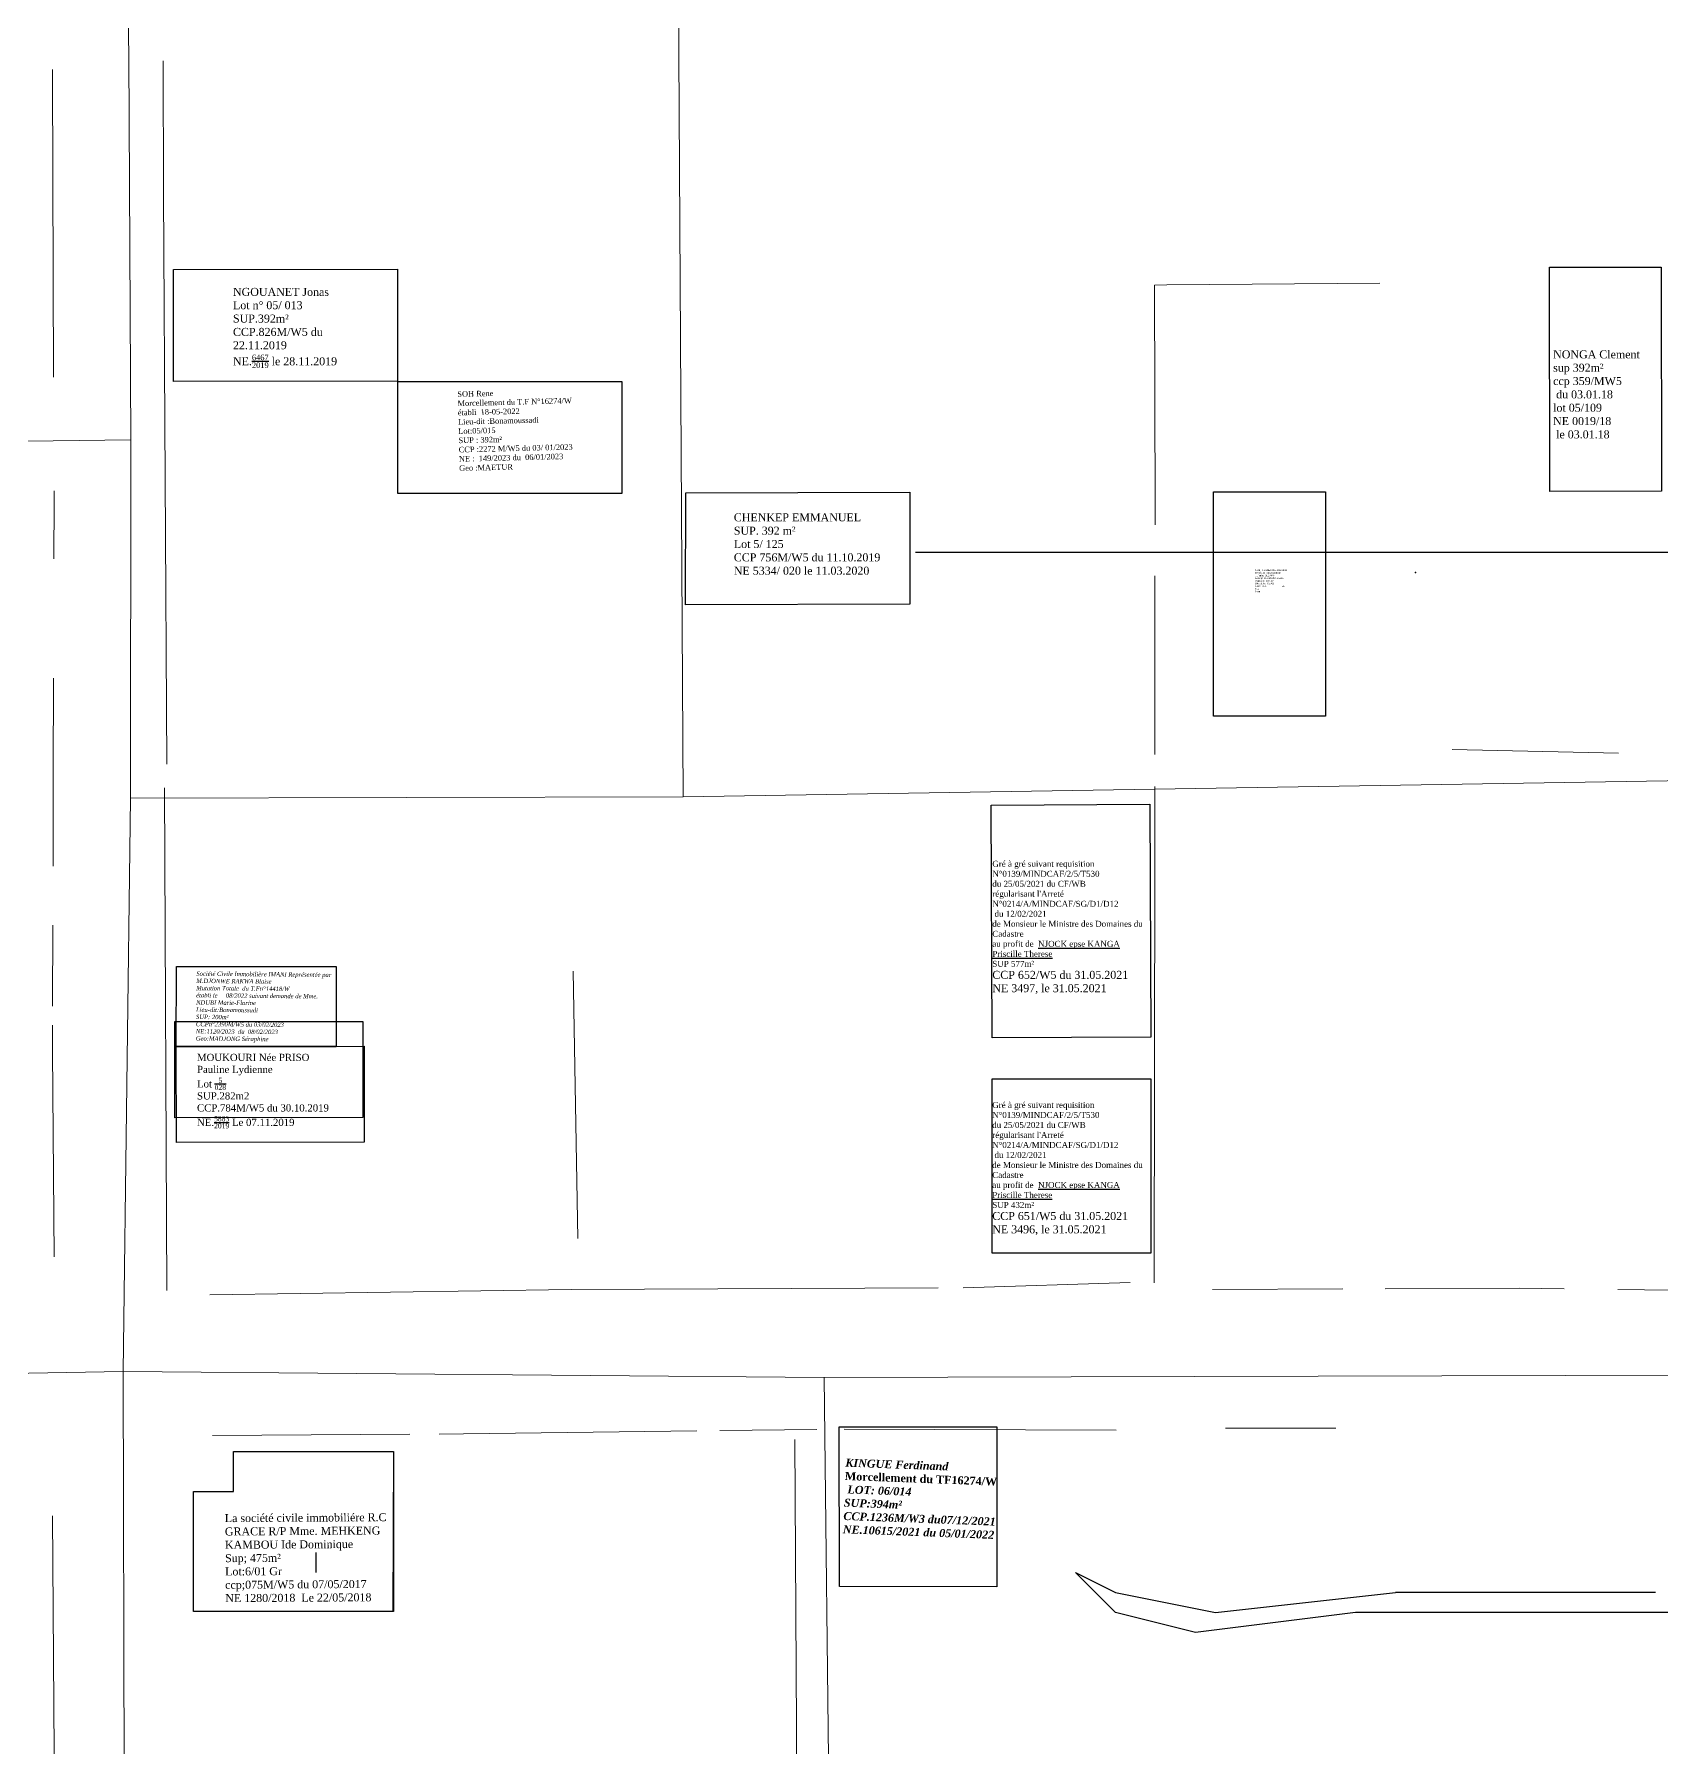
# Model space of a CAD drawing. Header units: millimetres. Extents: x 579832 to 917290, y 449831 to 1452191.
# Drawn here: x 582858.4 to 583061.9, y 452045.6 to 452259.7 of the extents above; entities that cross this region are included whole.
import ezdxf

# ---------------------------------------------------------------- set-up
doc = ezdxf.new("R2010")
doc.units = ezdxf.units.MM
doc.header["$LTSCALE"] = 10
for name, color, linetype, lineweight in [('drains_fossés', 120, 'Continuous', 20), ('MAJ APRES LE 13.01.2023', 222, 'Continuous', 30), ('Roads_others', 24, 'Continuous', 9)]:
    doc.layers.add(name, color=color, linetype=linetype, lineweight=lineweight)
for name, color, linetype in [('end maj 26 02 2021', 7, 'Continuous'), ('MAJ AVRIL 2021', 7, 'Continuous'), ('MAJ JAN 2022', 1, 'Continuous')]:
    doc.layers.add(name, color=color, linetype=linetype)
doc.styles.add('Times 1.0', font='times.ttf', dxfattribs={"width": 0.99, "height": 1})

msp = doc.modelspace()

# ---------------------------------------------------------------- linework, layer by layer
at = {"flags": 128}
msp.add_lwpolyline([(583005.85, 452202.54), (583019.85, 452202.54), (583019.85, 452174.53), (583005.85, 452174.53)], close=True, dxfattribs=at)
msp.add_lwpolyline([(583005.85, 452202.54), (583019.85, 452202.54), (583019.85, 452174.53), (583005.85, 452174.53)], close=True, dxfattribs=at)
msp.add_lwpolyline([(583005.85, 452202.54), (583019.85, 452202.54), (583019.85, 452174.53), (583005.85, 452174.53)], close=True, dxfattribs=at)
msp.add_lwpolyline([(583005.85, 452202.54), (583019.85, 452202.54), (583019.85, 452174.53), (583005.85, 452174.53)], close=True, dxfattribs=at)
at = {"layer": 'drains_fossés'}
for p, q in [((582998.54, 452192.06), (582998.51, 452169.74)), ((583056.49, 452169.91), (583035.71, 452170.37)), ((582874.7, 452165.57), (582875, 452102.74)), ((582874.7, 452165.57), (582875, 452102.74)), ((582860.73, 452148.41), (582860.7, 452138.29)), ((582925.79, 452142.63), (582926.37, 452109.25)), ((582925.79, 452142.63), (582926.37, 452109.25)), ((582995.44, 452103.74), (582974.56, 452103.05)), ((582995.44, 452103.74), (582974.56, 452103.05)), ((583022.04, 452102.93), (583005.71, 452102.85)), ((583022.04, 452102.93), (583005.71, 452102.85)), ((583091.12, 452102.36), (583056.39, 452102.87)), ((583091.12, 452102.36), (583056.39, 452102.87)), ((582944.13, 452085.22), (582956.25, 452085.37)), ((582944.13, 452085.22), (582956.25, 452085.37)), ((582993.69, 452085.29), (582959.68, 452085.39)), ((582993.69, 452085.29), (582959.68, 452085.39)), ((583021.16, 452085.51), (583007.34, 452085.54)), ((583021.16, 452085.51), (583007.34, 452085.54)), ((582880.68, 452084.6), (582905.37, 452084.77)), ((582880.68, 452084.6), (582905.37, 452084.77)), ((582953.51, 452084.1), (582953.79, 452036.05)), ((582953.51, 452084.1), (582953.79, 452036.05))]:
    msp.add_line(p, q, dxfattribs=at)
for points in [[(582874.55, 452256.41), (582874.59, 452239.85), (582874.99, 452168.52)], [(582860.7, 452255.33), (582860.7, 452254.6), (582860.83, 452216.9)], [(583026.64, 452228.63), (583000, 452228.41), (582998.48, 452228.39), (582998.55, 452200.49), (582998.55, 452198.45)], [(582860.88, 452202.7), (582860.9, 452201.38), (582860.86, 452194.18)], [(582860.83, 452179.27), (582860.79, 452167.38), (582860.76, 452155.75)], [(582998.51, 452165.74), (582998.5, 452156.93), (582998.45, 452103.71)], [(582998.51, 452165.74), (582998.5, 452156.93), (582998.45, 452103.71)], [(582860.69, 452135.88), (582860.68, 452132.63), (582860.89, 452106.94)], [(582860.69, 452135.88), (582860.68, 452132.63), (582860.89, 452106.94)], [(582880.35, 452102.2), (582925.54, 452102.87), (582971.42, 452103.06)], [(582880.35, 452102.2), (582925.54, 452102.87), (582971.42, 452103.06)], [(583049.69, 452102.96), (583044.11, 452103.04), (583027.3, 452102.96)], [(583049.69, 452102.96), (583044.11, 452103.04), (583027.3, 452102.96)], [(582909.02, 452084.79), (582912.09, 452084.81), (582941.24, 452085.18)], [(582909.02, 452084.79), (582912.09, 452084.81), (582941.24, 452085.18)], [(582860.9, 452043.48), (582860.91, 452045.05), (582860.7, 452074.56)], [(582860.9, 452043.48), (582860.91, 452045.05), (582860.7, 452074.56)]]:
    msp.add_lwpolyline(points, dxfattribs=at)
at = {"layer": 'end maj 26 02 2021', "flags": 128}
for points in [[(583123.61, 452249.99), (583123.61, 452242.49), (583123.61, 452229.99), (583126.11, 452207.49), (583126.11, 452194.99), (583113.61, 452194.99), (583106.11, 452194.99), (583088.61, 452194.99), (583068.61, 452194.99), (583046.11, 452194.99), (583031.11, 452194.99)], [(583123.61, 452249.99), (583123.61, 452242.49), (583123.61, 452229.99), (583126.11, 452207.49), (583126.11, 452194.99), (583113.61, 452194.99), (583106.11, 452194.99), (583088.61, 452194.99), (583068.61, 452194.99), (583046.11, 452194.99), (583031.11, 452194.99)], [(583031.11, 452194.99), (583006.11, 452194.99), (582986.11, 452194.99), (582968.61, 452194.99)], [(583031.11, 452194.99), (583006.11, 452194.99), (582986.11, 452194.99), (582968.61, 452194.99)], [(582893.61, 452069.99), (582893.61, 452067.49)], [(582893.61, 452069.99), (582893.61, 452067.49)], [(582893.61, 452069.99), (582893.61, 452067.49)], [(582893.61, 452069.99), (582893.61, 452067.49)], [(582988.61, 452067.49), (582993.61, 452064.99), (583006.11, 452062.49), (583028.61, 452064.99)], [(583003.61, 452059.99), (582993.61, 452062.49), (582988.61, 452067.49)], [(582988.61, 452067.49), (582993.61, 452064.99), (583006.11, 452062.49), (583028.61, 452064.99)], [(583003.61, 452059.99), (582993.61, 452062.49), (582988.61, 452067.49)], [(582988.61, 452067.49), (582993.61, 452064.99), (583006.11, 452062.49), (583028.61, 452064.99)], [(583003.61, 452059.99), (582993.61, 452062.49), (582988.61, 452067.49)], [(582988.61, 452067.49), (582993.61, 452064.99), (583006.11, 452062.49), (583028.61, 452064.99)], [(583003.61, 452059.99), (582993.61, 452062.49), (582988.61, 452067.49)], [(583031.11, 452064.99), (583028.61, 452064.99)], [(583031.11, 452064.99), (583028.61, 452064.99)], [(583031.11, 452064.99), (583028.61, 452064.99)], [(583031.11, 452064.99), (583028.61, 452064.99)], [(583061.11, 452064.99), (583031.11, 452064.99)], [(583061.11, 452064.99), (583031.11, 452064.99)], [(583061.11, 452064.99), (583031.11, 452064.99)], [(583061.11, 452064.99), (583031.11, 452064.99)], [(583023.61, 452062.49), (583003.61, 452059.99)], [(583023.61, 452062.49), (583003.61, 452059.99)], [(583023.61, 452062.49), (583003.61, 452059.99)], [(583023.61, 452062.49), (583003.61, 452059.99)], [(583028.61, 452062.49), (583023.61, 452062.49)], [(583028.61, 452062.49), (583023.61, 452062.49)], [(583028.61, 452062.49), (583023.61, 452062.49)], [(583028.61, 452062.49), (583023.61, 452062.49)], [(583068.61, 452062.49), (583056.11, 452062.49), (583028.61, 452062.49)], [(583068.61, 452062.49), (583056.11, 452062.49), (583028.61, 452062.49)], [(583068.61, 452062.49), (583056.11, 452062.49), (583028.61, 452062.49)], [(583068.61, 452062.49), (583056.11, 452062.49), (583028.61, 452062.49)]]:
    msp.add_lwpolyline(points, dxfattribs=at)
at = {"layer": 'end maj 26 02 2021', "color": 150, "flags": 128}
msp.add_lwpolyline([(583047.85, 452230.62), (583061.84, 452230.65), (583061.88, 452202.65), (583047.89, 452202.62)], close=True, dxfattribs=at)
msp.add_lwpolyline([(583047.85, 452230.62), (583061.84, 452230.65), (583061.88, 452202.65), (583047.89, 452202.62)], close=True, dxfattribs=at)
at = {"layer": 'end maj 26 02 2021', "color": 150, "lineweight": -3, "flags": 128}
for points in [[(582875.81, 452230.33), (582903.81, 452230.38), (582903.83, 452216.38), (582875.83, 452216.33)], [(582875.81, 452230.33), (582903.81, 452230.38), (582903.83, 452216.38), (582875.83, 452216.33)], [(582939.87, 452202.45), (582967.87, 452202.5), (582967.89, 452188.5), (582939.85, 452188.45)], [(582939.87, 452202.45), (582967.87, 452202.5), (582967.89, 452188.5), (582939.85, 452188.45)], [(582875.98, 452136.36), (582895.98, 452136.36), (582899.48, 452136.37), (582899.5, 452124.37), (582876, 452124.33)], [(582875.98, 452136.36), (582895.98, 452136.36), (582899.48, 452136.37), (582899.5, 452124.37), (582876, 452124.33)], [(582876.16, 452133.25), (582896.16, 452133.25), (582899.66, 452133.26), (582899.68, 452121.26), (582876.18, 452121.22)], [(582876.16, 452133.25), (582896.16, 452133.25), (582899.66, 452133.26), (582899.68, 452121.26), (582876.18, 452121.22)]]:
    msp.add_lwpolyline(points, close=True, dxfattribs=at)
at = {"layer": 'end maj 26 02 2021', "color": 250, "lineweight": -3, "flags": 128}
msp.add_lwpolyline([(582875.98, 452136.36), (582895.98, 452136.36), (582899.48, 452136.37), (582899.5, 452124.37), (582876, 452124.33)], close=True, dxfattribs=at)
msp.add_lwpolyline([(582875.98, 452136.36), (582895.98, 452136.36), (582899.48, 452136.37), (582899.5, 452124.37), (582876, 452124.33)], close=True, dxfattribs=at)
at = {"layer": 'end maj 26 02 2021', "color": 150, "linetype": 'ByBlock', "lineweight": -3, "ltscale": 0.0014, "flags": 128}
msp.add_lwpolyline([(582883.31, 452082.62), (582903.31, 452082.62), (582903.31, 452062.62), (582903.31, 452062.62), (582878.31, 452062.62), (582878.31, 452077.62), (582883.31, 452077.62)], close=True, dxfattribs=at)
msp.add_lwpolyline([(582883.31, 452082.62), (582903.31, 452082.62), (582903.31, 452062.62), (582903.31, 452062.62), (582878.31, 452062.62), (582878.31, 452077.62), (582883.31, 452077.62)], close=True, dxfattribs=at)
msp.add_lwpolyline([(582883.31, 452082.62), (582903.31, 452082.62), (582903.31, 452062.62), (582903.31, 452062.62), (582878.31, 452062.62), (582878.31, 452077.62), (582883.31, 452077.62)], close=True, dxfattribs=at)
msp.add_lwpolyline([(582883.31, 452082.62), (582903.31, 452082.62), (582903.31, 452062.62), (582903.31, 452062.62), (582878.31, 452062.62), (582878.31, 452077.62), (582883.31, 452077.62)], close=True, dxfattribs=at)
at = {"layer": 'end maj 26 02 2021', "color": 150, "flags": 128}
msp.add_lwpolyline([(582883.31, 452082.62), (582903.31, 452082.55), (582903.24, 452062.55)], dxfattribs=at)
msp.add_lwpolyline([(582883.31, 452082.62), (582903.31, 452082.55), (582903.24, 452062.55)], dxfattribs=at)
msp.add_lwpolyline([(582883.31, 452082.62), (582903.31, 452082.55), (582903.24, 452062.55)], dxfattribs=at)
msp.add_lwpolyline([(582883.31, 452082.62), (582903.31, 452082.55), (582903.24, 452062.55)], dxfattribs=at)
at = {"layer": 'end maj 26 02 2021'}
msp.add_point((583031.11, 452192.49), dxfattribs=at)
msp.add_point((583031.11, 452192.49), dxfattribs=at)
at = {"layer": 'MAJ APRES LE 13.01.2023', "flags": 128}
msp.add_lwpolyline([(582903.88, 452216.33), (582931.88, 452216.33)], dxfattribs=at)
for points in [[(582903.88, 452216.33), (582931.88, 452216.33), (582931.88, 452202.33), (582903.88, 452202.33)], [(582876.18, 452143.25), (582896.18, 452143.22), (582896.16, 452133.21), (582876.16, 452133.25)]]:
    msp.add_lwpolyline(points, close=True, dxfattribs=at)
at = {"layer": 'MAJ AVRIL 2021', "lineweight": -3, "ltscale": 0.0014, "flags": 128}
msp.add_lwpolyline([(582978.07, 452163.41), (582997.88, 452163.53), (582998, 452134.41), (582978.2, 452134.32)], close=True, dxfattribs=at)
msp.add_lwpolyline([(582978.07, 452163.41), (582997.88, 452163.53), (582998, 452134.41), (582978.2, 452134.32)], close=True, dxfattribs=at)
at = {"layer": 'MAJ AVRIL 2021', "flags": 128}
msp.add_lwpolyline([(582978.19, 452129.2), (582998, 452129.2), (582998, 452107.41), (582978.19, 452107.41)], close=True, dxfattribs=at)
msp.add_lwpolyline([(582978.19, 452129.2), (582998, 452129.2), (582998, 452107.41), (582978.19, 452107.41)], close=True, dxfattribs=at)
msp.add_lwpolyline([(582978.19, 452129.2), (582998, 452129.2), (582998, 452107.41), (582978.19, 452107.41)], close=True, dxfattribs=at)
msp.add_lwpolyline([(582978.19, 452129.2), (582998, 452129.2), (582998, 452107.41), (582978.19, 452107.41)], close=True, dxfattribs=at)
at = {"layer": 'MAJ JAN 2022', "flags": 128}
msp.add_lwpolyline([(582959.07, 452085.69), (582978.77, 452085.69), (582978.78, 452065.7), (582959.08, 452065.72)], close=True, dxfattribs=at)
msp.add_lwpolyline([(582959.07, 452085.69), (582978.77, 452085.69), (582978.78, 452065.7), (582959.08, 452065.72)], close=True, dxfattribs=at)
msp.add_lwpolyline([(582959.07, 452085.69), (582978.77, 452085.69), (582978.78, 452065.7), (582959.08, 452065.72)], close=True, dxfattribs=at)
msp.add_lwpolyline([(582959.07, 452085.69), (582978.77, 452085.69), (582978.78, 452065.7), (582959.08, 452065.72)], close=True, dxfattribs=at)
at = {"layer": 'Roads_others'}
for points in [[(582863.45, 453170.45), (582866.24, 453047.67), (582867.25, 452964.19), (582867.44, 452871.9), (582867.59, 452833.4), (582868.29, 452786.19), (582867.1, 452646.35), (582868.32, 452552.21), (582868.55, 452409.22), (582868.95, 452373.74), (582869.23, 452321.33), (582870.25, 452256.96), (582870.48, 452209.06), (582870.44, 452164.26), (582869.52, 452092.59), (582869.65, 452042.2), (582870.12, 451995.93), (582869.01, 451909.42), (582867.69, 451880.53), (582867.96, 451836.92), (582869, 451788.9), (582869.92, 451757.75)], [(582863.45, 453170.45), (582866.24, 453047.67), (582867.25, 452964.19), (582867.44, 452871.9), (582867.59, 452833.4), (582868.29, 452786.19), (582867.1, 452646.35), (582868.32, 452552.21), (582868.55, 452409.22), (582868.95, 452373.74), (582869.23, 452321.33), (582870.25, 452256.96), (582870.48, 452209.06), (582870.44, 452164.26), (582869.52, 452092.59), (582869.65, 452042.2), (582870.12, 451995.93), (582869.01, 451909.42), (582867.69, 451880.53), (582867.96, 451836.92), (582869, 451788.9), (582869.92, 451757.75)], [(582937.64, 452372.5), (582938.62, 452321.77), (582938.99, 452257.32), (582939.53, 452164.42)], [(582870.48, 452209.06), (582744.29, 452207.43), (582685.22, 452208.17), (582560.3, 452209.69)], [(583095.89, 452166.98), (582939.53, 452164.42), (582870.44, 452164.26)], [(583168.13, 452092.06), (583096.18, 452092.25), (582957.17, 452091.84), (582869.52, 452092.59), (582744.53, 452090.42), (582653.39, 452090.16), (582561.19, 452089.11), (582489.43, 452088.24), (582410.54, 452087.22), (582288.24, 452088.64), (582256.58, 452088.43), (582224.07, 452088.44), (582160.77, 452088.45), (582098.21, 452088.46), (582013.74, 452087.42), (581953.31, 452087.43)], [(583168.13, 452092.06), (583096.18, 452092.25), (582957.17, 452091.84), (582869.52, 452092.59), (582744.53, 452090.42), (582653.39, 452090.16), (582561.19, 452089.11), (582489.43, 452088.24), (582410.54, 452087.22), (582288.24, 452088.64), (582256.58, 452088.43), (582224.07, 452088.44), (582160.77, 452088.45), (582098.21, 452088.46), (582013.74, 452087.42), (581953.31, 452087.43)], [(582957.17, 452091.84), (582957.82, 452036.95), (582957.86, 451962.43), (582956.63, 451909.54), (582869.01, 451909.42)], [(582957.17, 452091.84), (582957.82, 452036.95), (582957.86, 451962.43), (582956.63, 451909.54), (582869.01, 451909.42)]]:
    msp.add_lwpolyline(points, dxfattribs=at)

# ---------------------------------------------------------------- texts
at = {"color": 7, "insert": (583011.07, 452192.88), "char_height": 0.2, "width": 19.4299, "attachment_point": 1}
msp.add_mtext('\\A1;{\\fTimes New Roman|b0|i0|c0|p18;Nom    FOMEKONG THOMAS\\PProcédure : Morcellement\\PT.F mère :16274/W\\PLieu-dit :BONAMOUSSADI\\PSuperficie 392  m²\\PBloc et lot : 05/083 \\PCCP : 1531 M/W du 14 03 22\\PN.E :4909  du 17 03 22\\PNom du Géo : MAETUR}', dxfattribs=at)
msp.add_mtext('\\A1;{\\fTimes New Roman|b0|i0|c0|p18;Nom    FOMEKONG THOMAS\\PProcédure : Morcellement\\PT.F mère :16274/W\\PLieu-dit :BONAMOUSSADI\\PSuperficie 392  m²\\PBloc et lot : 05/083 \\PCCP : 1531 M/W du 14 03 22\\PN.E :4909  du 17 03 22\\PNom du Géo : MAETUR}', dxfattribs=at)
at = {"layer": 'end maj 26 02 2021', "color": 150, "linetype": 'ByBlock', "lineweight": -3, "ltscale": 0.0014, "attachment_point": 1, "style": 'Times 1.0'}
for s, insert, char_height, width in [('\\A1;{\\C7;NGOUANET Jonas\\PLot n° 05/ 013\\PSUP.392m²\\PCCP.826M/W5 du 22.11.2019\\PNE.\\H0.7x;\\S6467/2019;\\H1.429x; le 28.11.2019}', (582883.26, 452228.05), 1, 17.0281), ('\\A1;{\\C7;NGOUANET Jonas\\PLot n° 05/ 013\\PSUP.392m²\\PCCP.826M/W5 du 22.11.2019\\PNE.\\H0.7x;\\S6467/2019;\\H1.429x; le 28.11.2019}', (582883.26, 452228.05), 1, 17.0281), ('NONGA Clement\\Psup 392m²\\Pccp 359/MW5\\P du 03.01.18\\Plot 05/109\\PNE 0019/18\\P le 03.01.18', (583048.32, 452220.24), 1, 32.8513), ('NONGA Clement\\Psup 392m²\\Pccp 359/MW5\\P du 03.01.18\\Plot 05/109\\PNE 0019/18\\P le 03.01.18', (583048.32, 452220.24), 1, 32.8513), ('\\A1;{\\C7;MOUKOURI Née PRISO Pauline Lydienne^JLot \\H0.7x;\\S5/028;\\H1.429x;\\PSUP.282m2\\PCCP.784M/W5 du 30.10.2019\\PNE.\\H0.7x;\\S5883/2019;\\H1.429x; Le 07.11.2019}', (582878.76, 452132.32), 0.9, 16.9671), ('\\A1;{\\C7;MOUKOURI Née PRISO Pauline Lydienne^JLot \\H0.7x;\\S5/028;\\H1.429x;\\PSUP.282m2\\PCCP.784M/W5 du 30.10.2019\\PNE.\\H0.7x;\\S5883/2019;\\H1.429x; Le 07.11.2019}', (582878.76, 452132.32), 0.9, 16.9671)]:
    msp.add_mtext(s, dxfattribs=dict(at, insert=insert, char_height=char_height, width=width))
at = {"layer": 'end maj 26 02 2021', "color": 150, "lineweight": -3, "insert": (582945.88, 452199.87), "char_height": 1, "width": 64.6021, "attachment_point": 1}
msp.add_mtext('{\\fTimes New Roman|b0|i0|c0|p18;\\W0.99;\\C256;CHENKEP EMMANUEL\\PSUP. 392 m²\\PLot 5/ 125 \\PCCP 756M/W5 du 11.10.2019\\PNE 5334/ 020 le 11.03.2020}', dxfattribs=at)
msp.add_mtext('{\\fTimes New Roman|b0|i0|c0|p18;\\W0.99;\\C256;CHENKEP EMMANUEL\\PSUP. 392 m²\\PLot 5/ 125 \\PCCP 756M/W5 du 11.10.2019\\PNE 5334/ 020 le 11.03.2020}', dxfattribs=at)
at = {"layer": 'end maj 26 02 2021', "color": 150, "linetype": 'ByBlock', "lineweight": -3, "ltscale": 0.0014, "insert": (582882.23, 452074.78), "char_height": 1, "width": 44.6698, "attachment_point": 1, "rotation": 0.3519, "style": 'Times 1.0'}
msp.add_mtext('{\\C0;La société civile immobiliére R.C \\PGRACE R/P Mme. MEHKENG \\PKAMBOU Ide Dominique\\fTimes New Roman|b0|i0|c186|p18;\\PSup; \\fTimes New Roman|b0|i0|c0|p18;475\\fTimes New Roman|b0|i0|c186|p18;m²\\PLot:\\fTimes New Roman|b0|i0|c0|p18;6/01 Gr\\P\\fTimes New Roman|b0|i0|c186|p18;ccp;\\fTimes New Roman|b0|i0|c0|p18;075\\fTimes New Roman|b0|i0|c186|p18;M/W\\fTimes New Roman|b0|i0|c0|p18;5\\fTimes New Roman|b0|i0|c186|p18; du \\fTimes New Roman|b0|i0|c0|p18;07/05\\fTimes New Roman|b0|i0|c186|p18;/201\\fTimes New Roman|b0|i0|c0|p18;7\\P\\fTimes New Roman|b0|i0|c186|p18;NE \\fTimes New Roman|b0|i0|c0|p18;1280\\fTimes New Roman|b0|i0|c186|p18;/2018  Le 22/05/2018}', dxfattribs=at)
msp.add_mtext('{\\C0;La société civile immobiliére R.C \\PGRACE R/P Mme. MEHKENG \\PKAMBOU Ide Dominique\\fTimes New Roman|b0|i0|c186|p18;\\PSup; \\fTimes New Roman|b0|i0|c0|p18;475\\fTimes New Roman|b0|i0|c186|p18;m²\\PLot:\\fTimes New Roman|b0|i0|c0|p18;6/01 Gr\\P\\fTimes New Roman|b0|i0|c186|p18;ccp;\\fTimes New Roman|b0|i0|c0|p18;075\\fTimes New Roman|b0|i0|c186|p18;M/W\\fTimes New Roman|b0|i0|c0|p18;5\\fTimes New Roman|b0|i0|c186|p18; du \\fTimes New Roman|b0|i0|c0|p18;07/05\\fTimes New Roman|b0|i0|c186|p18;/201\\fTimes New Roman|b0|i0|c0|p18;7\\P\\fTimes New Roman|b0|i0|c186|p18;NE \\fTimes New Roman|b0|i0|c0|p18;1280\\fTimes New Roman|b0|i0|c186|p18;/2018  Le 22/05/2018}', dxfattribs=at)
msp.add_mtext('{\\C0;La société civile immobiliére R.C \\PGRACE R/P Mme. MEHKENG \\PKAMBOU Ide Dominique\\fTimes New Roman|b0|i0|c186|p18;\\PSup; \\fTimes New Roman|b0|i0|c0|p18;475\\fTimes New Roman|b0|i0|c186|p18;m²\\PLot:\\fTimes New Roman|b0|i0|c0|p18;6/01 Gr\\P\\fTimes New Roman|b0|i0|c186|p18;ccp;\\fTimes New Roman|b0|i0|c0|p18;075\\fTimes New Roman|b0|i0|c186|p18;M/W\\fTimes New Roman|b0|i0|c0|p18;5\\fTimes New Roman|b0|i0|c186|p18; du \\fTimes New Roman|b0|i0|c0|p18;07/05\\fTimes New Roman|b0|i0|c186|p18;/201\\fTimes New Roman|b0|i0|c0|p18;7\\P\\fTimes New Roman|b0|i0|c186|p18;NE \\fTimes New Roman|b0|i0|c0|p18;1280\\fTimes New Roman|b0|i0|c186|p18;/2018  Le 22/05/2018}', dxfattribs=at)
msp.add_mtext('{\\C0;La société civile immobiliére R.C \\PGRACE R/P Mme. MEHKENG \\PKAMBOU Ide Dominique\\fTimes New Roman|b0|i0|c186|p18;\\PSup; \\fTimes New Roman|b0|i0|c0|p18;475\\fTimes New Roman|b0|i0|c186|p18;m²\\PLot:\\fTimes New Roman|b0|i0|c0|p18;6/01 Gr\\P\\fTimes New Roman|b0|i0|c186|p18;ccp;\\fTimes New Roman|b0|i0|c0|p18;075\\fTimes New Roman|b0|i0|c186|p18;M/W\\fTimes New Roman|b0|i0|c0|p18;5\\fTimes New Roman|b0|i0|c186|p18; du \\fTimes New Roman|b0|i0|c0|p18;07/05\\fTimes New Roman|b0|i0|c186|p18;/201\\fTimes New Roman|b0|i0|c0|p18;7\\P\\fTimes New Roman|b0|i0|c186|p18;NE \\fTimes New Roman|b0|i0|c0|p18;1280\\fTimes New Roman|b0|i0|c186|p18;/2018  Le 22/05/2018}', dxfattribs=at)
at = {"layer": 'MAJ APRES LE 13.01.2023', "color": 3, "insert": (582911.3, 452215.12), "char_height": 0.6945, "width": 51.9324, "attachment_point": 1, "rotation": 1.4162}
msp.add_mtext('{\\fTimes New Roman|b0|i0|c0|p18;SOH Rene\\P\\C1;Morcellement du T.F N°16274/W\\Pétabli  18-05-2022   \\P\\C256;Lieu-dit :Bonamoussadi\\PLot:05/015\\PSUP : 392m²\\PCCP :2272 M/W5 du 03/ 01/2023\\PNE :  149/2023 du  06/01/2023\\P\\C1;Geo :MAETUR}', dxfattribs=at)
at = {"layer": 'MAJ APRES LE 13.01.2023', "insert": (582878.68, 452142.61), "char_height": 0.54, "width": 16.6498, "attachment_point": 1, "rotation": 359.4999}
msp.add_mtext('\\A1;{\\fTimes New Roman|b0|i1|c0|p18;Société Civile Immobilière IMANI Représentée par M.DJONWE RAKWA Blaise\\P\\C1;Mutation Totale  du T.Fn°14418/W \\Pétabli le     08/2022 suivant demande de Mme. NDUBI Marie-Florine \\C0;  \\PLieu-dit:Bonamoussadi\\P\\C256;SUP: 200m²\\PCCPn°2390M/W5 du 03/02/2023\\PNE:1120/2023  du  08/02/2023\\PGeo:MADJONG Séraphine}', dxfattribs=at)
at = {"layer": 'MAJ AVRIL 2021', "lineweight": -3, "insert": (582978.2, 452156.44), "char_height": 1, "width": 19.7151, "attachment_point": 1, "style": 'Times 1.0'}
msp.add_mtext("{\\H0.75x;Gré à gré suivant requisition N°0139/MINDCAF/2/5/T530 \\Pdu 25/05/2021 du CF/WB\\Prégularisant l'Arreté N°0214/A/MINDCAF/SG/D1/D12\\P du 12/02/2021\\Pde Monsieur le Ministre des Domaines du Cadastre \\Pau profit de  \\LNJOCK epse KANGA Priscille Therese\\P\\lSUP 577m²}\\PCCP 652/W5 du 31.05.2021\\PNE 3497, le 31.05.2021\\P{\\H1.154x;                  }", dxfattribs=at)
msp.add_mtext("{\\H0.75x;Gré à gré suivant requisition N°0139/MINDCAF/2/5/T530 \\Pdu 25/05/2021 du CF/WB\\Prégularisant l'Arreté N°0214/A/MINDCAF/SG/D1/D12\\P du 12/02/2021\\Pde Monsieur le Ministre des Domaines du Cadastre \\Pau profit de  \\LNJOCK epse KANGA Priscille Therese\\P\\lSUP 577m²}\\PCCP 652/W5 du 31.05.2021\\PNE 3497, le 31.05.2021\\P{\\H1.154x;                  }", dxfattribs=at)
at = {"layer": 'MAJ AVRIL 2021', "insert": (582978.19, 452126.3), "char_height": 1, "width": 19.81, "attachment_point": 1, "style": 'Times 1.0'}
msp.add_mtext("{\\H0.75x;Gré à gré suivant requisition N°0139/MINDCAF/2/5/T530 \\Pdu 25/05/2021 du CF/WB\\Prégularisant l'Arreté N°0214/A/MINDCAF/SG/D1/D12\\P du 12/02/2021\\Pde Monsieur le Ministre des Domaines du Cadastre \\Pau profit de  \\LNJOCK epse KANGA Priscille Therese\\P\\lSUP 432m²}\\PCCP 651/W5 du 31.05.2021\\PNE 3496, le 31.05.2021\\P{\\H1.154x;                  }", dxfattribs=at)
msp.add_mtext("{\\H0.75x;Gré à gré suivant requisition N°0139/MINDCAF/2/5/T530 \\Pdu 25/05/2021 du CF/WB\\Prégularisant l'Arreté N°0214/A/MINDCAF/SG/D1/D12\\P du 12/02/2021\\Pde Monsieur le Ministre des Domaines du Cadastre \\Pau profit de  \\LNJOCK epse KANGA Priscille Therese\\P\\lSUP 432m²}\\PCCP 651/W5 du 31.05.2021\\PNE 3496, le 31.05.2021\\P{\\H1.154x;                  }", dxfattribs=at)
msp.add_mtext("{\\H0.75x;Gré à gré suivant requisition N°0139/MINDCAF/2/5/T530 \\Pdu 25/05/2021 du CF/WB\\Prégularisant l'Arreté N°0214/A/MINDCAF/SG/D1/D12\\P du 12/02/2021\\Pde Monsieur le Ministre des Domaines du Cadastre \\Pau profit de  \\LNJOCK epse KANGA Priscille Therese\\P\\lSUP 432m²}\\PCCP 651/W5 du 31.05.2021\\PNE 3496, le 31.05.2021\\P{\\H1.154x;                  }", dxfattribs=at)
msp.add_mtext("{\\H0.75x;Gré à gré suivant requisition N°0139/MINDCAF/2/5/T530 \\Pdu 25/05/2021 du CF/WB\\Prégularisant l'Arreté N°0214/A/MINDCAF/SG/D1/D12\\P du 12/02/2021\\Pde Monsieur le Ministre des Domaines du Cadastre \\Pau profit de  \\LNJOCK epse KANGA Priscille Therese\\P\\lSUP 432m²}\\PCCP 651/W5 du 31.05.2021\\PNE 3496, le 31.05.2021\\P{\\H1.154x;                  }", dxfattribs=at)
at = {"layer": 'MAJ JAN 2022', "insert": (582959.85, 452081.72), "char_height": 1, "width": 26.6675, "attachment_point": 1, "rotation": 357.8528}
msp.add_mtext('{\\fTimes New Roman|b1|i1|c0|p18;KINGUE Ferdinand\\P\\fTimes New Roman|b1|i0|c0|p18;\\C1;Morcellement du TF16274/W\\fTimes New Roman|b1|i1|c0|p18;\\C256;\\P LOT: 06/014\\PSUP:394m²\\PCCP.1236M/W3 du07/12/2021\\PNE.10615/2021 du 05/01/2022 }', dxfattribs=at)
msp.add_mtext('{\\fTimes New Roman|b1|i1|c0|p18;KINGUE Ferdinand\\P\\fTimes New Roman|b1|i0|c0|p18;\\C1;Morcellement du TF16274/W\\fTimes New Roman|b1|i1|c0|p18;\\C256;\\P LOT: 06/014\\PSUP:394m²\\PCCP.1236M/W3 du07/12/2021\\PNE.10615/2021 du 05/01/2022 }', dxfattribs=at)
msp.add_mtext('{\\fTimes New Roman|b1|i1|c0|p18;KINGUE Ferdinand\\P\\fTimes New Roman|b1|i0|c0|p18;\\C1;Morcellement du TF16274/W\\fTimes New Roman|b1|i1|c0|p18;\\C256;\\P LOT: 06/014\\PSUP:394m²\\PCCP.1236M/W3 du07/12/2021\\PNE.10615/2021 du 05/01/2022 }', dxfattribs=at)
msp.add_mtext('{\\fTimes New Roman|b1|i1|c0|p18;KINGUE Ferdinand\\P\\fTimes New Roman|b1|i0|c0|p18;\\C1;Morcellement du TF16274/W\\fTimes New Roman|b1|i1|c0|p18;\\C256;\\P LOT: 06/014\\PSUP:394m²\\PCCP.1236M/W3 du07/12/2021\\PNE.10615/2021 du 05/01/2022 }', dxfattribs=at)

doc.saveas('drawing.dxf')
